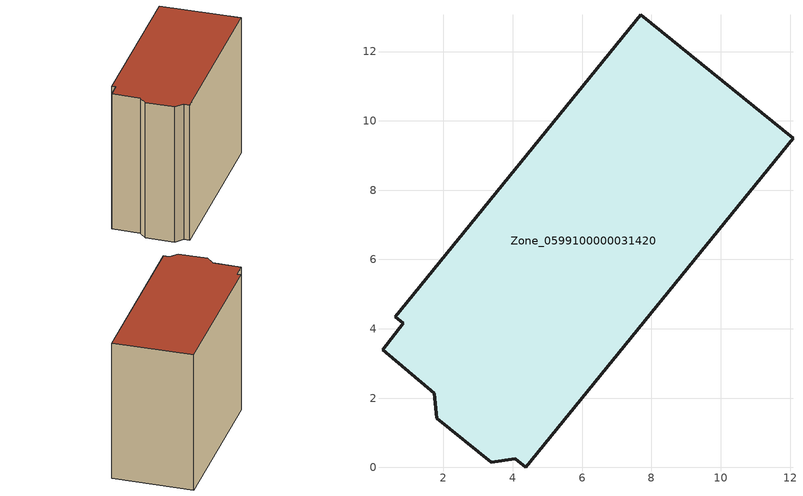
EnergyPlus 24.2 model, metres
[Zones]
Zone_0599100000031420
 floor ground (C_G): 7.69,13.07 12.09,9.5 4.38,0 4.07,0.25 3.38,0.15 1.8,1.41 1.73,2.14 0.24,3.39 0.83,4.16 0.61,4.34 z0
 wall outside (C_F): 1.8,1.41 3.38,0.15 4.07,0.25 4.38,0 12.09,9.5 7.69,13.07 0.61,4.34 0.83,4.16 0.24,3.39 1.73,2.14 1.8,1.41 z0:10.24
 roof outside (C_R): 12.09,9.5 7.69,13.07 0.61,4.34 0.83,4.16 0.24,3.39 1.73,2.14 1.8,1.41 3.38,0.15 4.07,0.25 4.38,0 z10.24
[BUILDING]
Pand.0599100000031420: North Axis=0; Terrain=City; Loads Convergence Tolerance Value=0.04; Temperature Convergence Tolerance Value=0.4; Solar Distribution=FullExterior; Maximum Number of Warmup Days=25; Minimum Number of Warmup Days=1
[Site:Location]
Rotterdam.The.Hague.AP_ZH_NLD Design_Conditions: Latitude=51.96; Longitude=4.45; Time Zone=1; Elevation=-4.5
[SITE:GROUNDTEMPERATURE:BUILDINGSURFACE]
18, 18, 18, 18, 18, 18, 18, 18, 18, 18, 18, 18
[MATERIAL] Thermal Absorptance=0.9; Solar Absorptance=0.7; Visible Absorptance=0.7
Name | Roughness | Thickness | Conductivity | Density | Specific Heat
G.TI.1946 | MediumSmooth | 0.15 | 1 | 540 | 1210
F.TI.1946 | Rough | 0.3 | 0.857143 | 1920 | 840
R.TI.1946 | MediumRough | 0.2 | 0.1 | 1500 | 1000
[CONSTRUCTION]
C_G: G.TI.1946
C_F: F.TI.1946
C_R: R.TI.1946
[ZONE]
Zone_0599100000031420: Type=1; Multiplier=1; Ceiling Height=Autocalculate; Volume=Autocalculate; Floor Area=autocalculate; Part of Total Floor Area=Yes
[ZONEINFILTRATION:DESIGNFLOWRATE]
Infil_Zone_0599100000031420: Zone or ZoneList or Space or SpaceList=Zone_0599100000031420; Schedule=AlwaysOn; Design Flow Rate Calculation Method=Flow/Area; Flow Rate per Floor Area=0.003; Constant Term Coefficient=1; Temperature Term Coefficient=0; Velocity Term Coefficient=0; Velocity Squared Term Coefficient=0
[HVACTEMPLATE:ZONE:IDEALLOADSAIRSYSTEM]
Zone_0599100000031420: Maximum Heating Supply Air Temperature=50; Minimum Cooling Supply Air Temperature=13; Maximum Heating Supply Air Humidity Ratio=0.0156; Minimum Cooling Supply Air Humidity Ratio=0.0077; Heating Limit=NoLimit; Cooling Limit=NoLimit; Dehumidification Control Type=ConstantSensibleHeatRatio; Cooling Sensible Heat Ratio=0.7; Dehumidification Setpoint=60; Humidification Control Type=None; Humidification Setpoint=30; Outdoor Air Method=None; Outdoor Air Flow Rate per Person=0.00944; Outdoor Air Flow Rate per Zone Floor Area=0; Outdoor Air Flow Rate per Zone=0; Demand Controlled Ventilation Type=None; Outdoor Air Economizer Type=NoEconomizer; Heat Recovery Type=None; Sensible Heat Recovery Effectiveness=0.7; Latent Heat Recovery Effectiveness=0.65
[ZONECONTROL:THERMOSTAT]
ThermostatControl_Zone_0599100000031420: Zone or ZoneList=Zone_0599100000031420; Control Type Schedule=DualSetpointControlType; Control 1=Thermostat_Zone_0599100000031420; Temperature Difference Between Cutout And Setpoint=0
[THERMOSTATSETPOINT:DUALSETPOINT]
Thermostat_Zone_0599100000031420: Heating Setpoint Temperature Schedule=HeatingSetpoint_Zone_0599100000031420; Cooling Setpoint Temperature Schedule=CoolingSetpoint_Zone_0599100000031420
[SCHEDULE:COMPACT]
HeatingSetpoint_Zone_0599100000031420: Through: 12/31, For: AllDays, Until: 24:00, 21
CoolingSetpoint_Zone_0599100000031420: Through: 12/31, For: AllDays, Until: 24:00, 24
DualSetpointControlType: Through: 12/31, For: AllDays, Until: 24:00, 4
AlwaysOn: Through: 12/31, For: AllDays, Until: 24:00, 1
